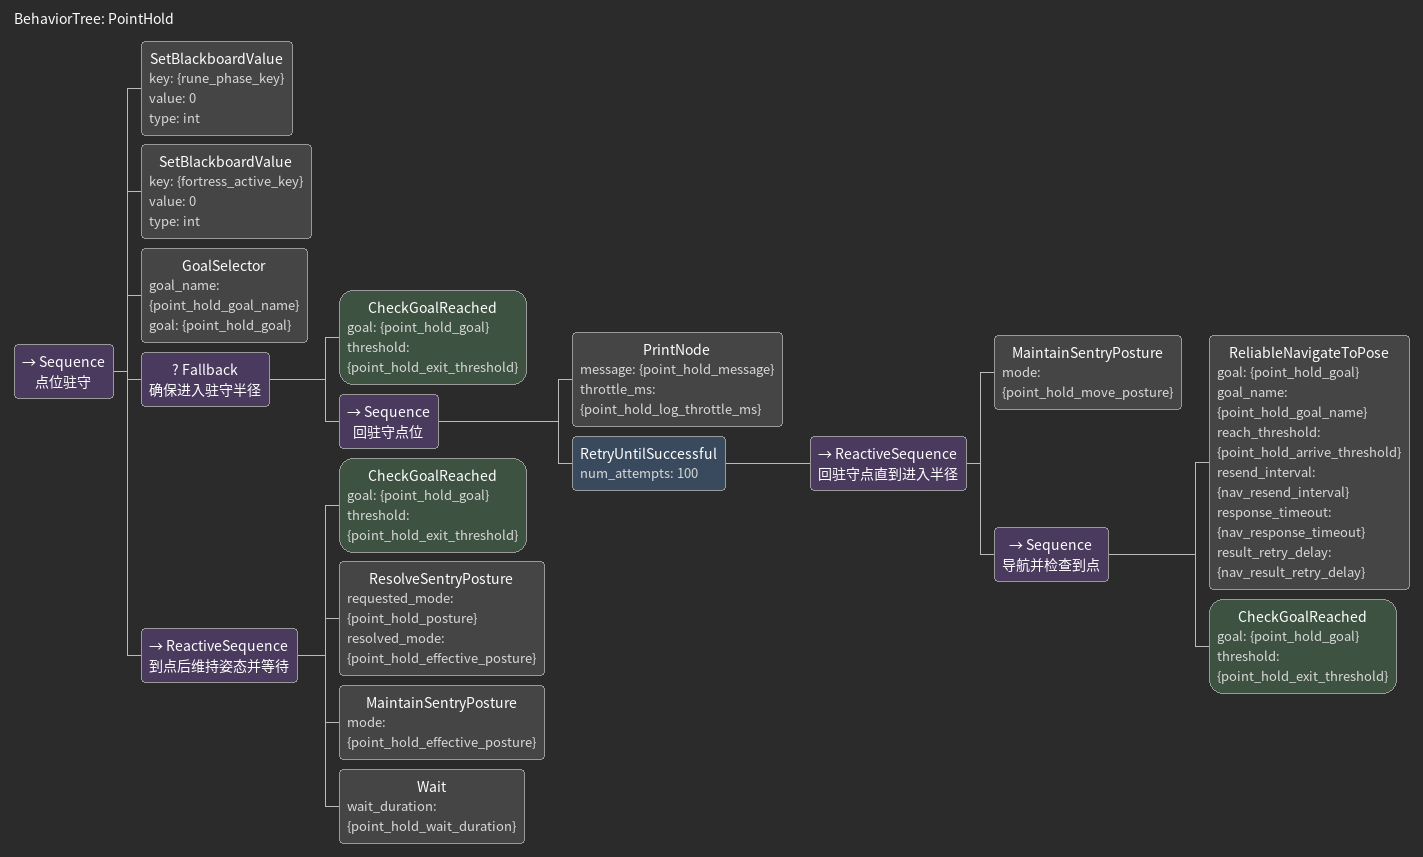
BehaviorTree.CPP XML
<?xml version="1.0" encoding="UTF-8"?>
<root BTCPP_format="4">
  <BehaviorTree ID="PointHold">
    <Sequence name="点位驻守">
      <SetBlackboardValue key="{rune_phase_key}" value="0" type="int"/>
      <SetBlackboardValue key="{fortress_active_key}" value="0" type="int"/>
      <GoalSelector goal_name="{point_hold_goal_name}" goal="{point_hold_goal}"/>
      <Fallback name="确保进入驻守半径">
        <CheckGoalReached goal="{point_hold_goal}" threshold="{point_hold_exit_threshold}"/>
        <Sequence name="回驻守点位">
          <PrintNode message="{point_hold_message}" throttle_ms="{point_hold_log_throttle_ms}"/>
          <RetryUntilSuccessful num_attempts="100">
            <ReactiveSequence name="回驻守点直到进入半径">
              <MaintainSentryPosture mode="{point_hold_move_posture}"/>
              <Sequence name="导航并检查到点">
                <ReliableNavigateToPose
                  goal="{point_hold_goal}"
                  goal_name="{point_hold_goal_name}"
                  reach_threshold="{point_hold_arrive_threshold}"
                  resend_interval="{nav_resend_interval}"
                  response_timeout="{nav_response_timeout}"
                  result_retry_delay="{nav_result_retry_delay}"/>
                <CheckGoalReached goal="{point_hold_goal}" threshold="{point_hold_exit_threshold}"/>
              </Sequence>
            </ReactiveSequence>
          </RetryUntilSuccessful>
        </Sequence>
      </Fallback>
      <ReactiveSequence name="到点后维持姿态并等待">
        <CheckGoalReached goal="{point_hold_goal}" threshold="{point_hold_exit_threshold}"/>
        <ResolveSentryPosture
          requested_mode="{point_hold_posture}"
          resolved_mode="{point_hold_effective_posture}"/>
        <MaintainSentryPosture mode="{point_hold_effective_posture}"/>
        <Wait wait_duration="{point_hold_wait_duration}"/>
      </ReactiveSequence>
    </Sequence>
  </BehaviorTree>
</root>
